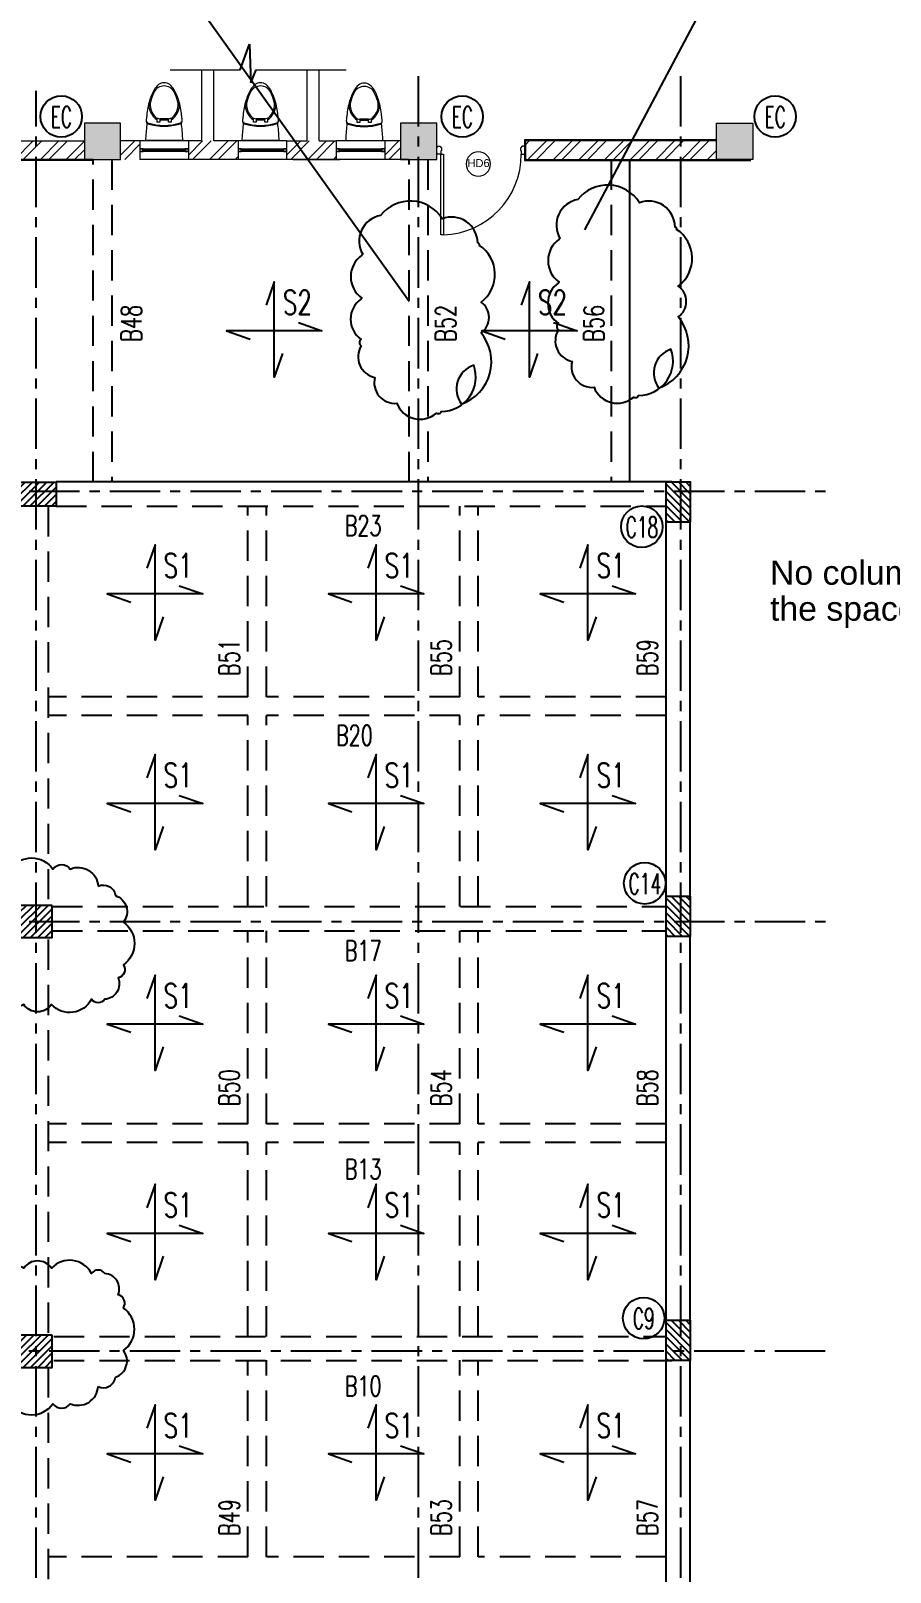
# Model space of a CAD drawing. Header units: millimetres. Extents: x 2659630 to 6742168, y -2425387 to -732288.
# Drawn here: x 4047153 to 4057811, y -1198858 to -1179743 of the extents above; entities that cross this region are included whole.
import ezdxf
from ezdxf.enums import TextEntityAlignment as Align

# ---------------------------------------------------------------- set-up
doc = ezdxf.new("R2010")
doc.units = ezdxf.units.MM
doc.linetypes.add('CENTER', pattern=[2, 1.25, -0.25, 0.25, -0.25])
doc.linetypes.add('HIDDEN2', pattern=[0.1875, 0.125, -0.0625])
for name, color, linetype, lineweight in [('A-ANNO-DIMS', 211, 'Continuous', 9), ('A-DOOR', 31, 'Continuous', 18), ('A-DOOR-FRAM', 31, 'Continuous', 18), ('A-DOOR-IDEN', 31, 'Continuous', 9), ('A-furniture', 37, 'Continuous', 0), ('A-GLAZ', 151, 'Continuous', 9), ('A-hatch', 253, 'Continuous', 0), ('A-PLASTER', 50, 'Continuous', 0), ('A-RCC', 2, 'Continuous', 0), ('A-WALL', 113, 'Continuous', 9), ('A-WALL-PATT', 111, 'Continuous', 0), ('licensing text', 7, 'Continuous', 5)]:
    doc.layers.add(name, color=color, linetype=linetype, lineweight=lineweight)
for name, color, linetype in [('REVISION CLOUD', 7, 'Continuous'), ('S-BEAM INNER', 4, 'HIDDEN2'), ('S-BEAM NO', 3, 'Continuous'), ('S-BEAM OUTER', 4, 'Continuous'), ('S-COLUMN', 1, 'Continuous'), ('S-COLUMN CIRCLE', 9, 'Continuous'), ('S-COLUMN HATCH', 8, 'Continuous'), ('S-COLUMN NO', 2, 'Continuous'), ('S-GRIDE LINE', 8, 'CENTER'), ('S-SLAB MARK', 3, 'Continuous'), ('S-SLAB NO', 3, 'Continuous')]:
    doc.layers.add(name, color=color, linetype=linetype)
doc.layers.get('A-ANNO-DIMS').off()
doc.styles.add('Arial', font='arial.ttf', dxfattribs={"height": 123})
doc.styles.add('Arial_1', font='arial.ttf', dxfattribs={"height": 98.353293})
doc.styles.add('ROMANS', font='r.shx', dxfattribs={"width": 0.7})
pattern_1 = [(45, (3861862.1, -1354974.54), (-159.09903, 159.09903), []), (45, (3861968.16, -1354974.54), (-159.09903, 159.09903), [])]

# ---------------------------------------------------------------- blocks, each defined once
blk = doc.blocks.new('hjhgkhjjkhk')
at = {"layer": 'A-furniture', "linetype": 'ByBlock'}
for p, q in [((-3239410, 38907, -500), (-3238943, 38907, -500)), ((-3239263, 38679, -500), (-3239230, 38679, -500)), ((-3239263, 38630, -500), (-3239263, 38679, -500)), ((-3239231, 38637, -500), (-3239122, 38637, -500)), ((-3239230, 38679, -500), (-3239230, 38637, -500)), ((-3239123, 38651, -500), (-3239230, 38651, -500)), ((-3239123, 38679, -500), (-3239090, 38679, -500)), ((-3239123, 38637, -500), (-3239123, 38679, -500)), ((-3239090, 38679, -500), (-3239090, 38630, -500))]:
    blk.add_line(p, q, dxfattribs=at)
for centre, radius, start, end in [((-3239382, 38882, -500), 25.6, 103.2172, 184.3205), ((-3234363, 39215, -500), 5055, 183.7972, 185.9339), ((-3238971, 38882, -500), 25.6, 355.6795, 76.7816), ((-3243990, 39215, -500), 5055, 354.0661, 356.2028), ((-3239285, 38652, -500), 114, 159.1995, 186.5683), ((-3234351, 39220, -500), 5080, 186.5683, 187.0896), ((-3239383, 38693, -500), 7.92, 185.9341, 288.7781), ((-3239379, 38706, -500), 7.92, 185.267, 288.2867), ((-3239176, 38085, -500), 635, 71.2219, 108.7781), ((-3239176, 38092, -500), 639, 71.7134, 108.2867), ((-3239125, 38450, -500), 244, 124.5259, 152.5265), ((-3239125, 38450, -500), 229, 133.9968, 159.4423), ((-3239231, 38561, -500), 76.2, 90, 133.9968), ((-3239122, 38561, -500), 76.2, 46.0032, 90), ((-3239228, 38450, -500), 244, 27.4735, 55.4741), ((-3239228, 38450, -500), 229, 20.5577, 46.0032), ((-3238974, 38706, -500), 7.92, 251.7135, 354.733), ((-3238970, 38693, -500), 7.92, 251.2221, 354.0659), ((-3239068, 38652, -500), 114, 353.4317, 20.8005), ((-3244002, 39220, -500), 5080, 352.9104, 353.4317), ((-3238431, 38682, -500), 965, 185.2831, 196.4207), ((-3239160, 38466, -500), 206, 151.8794, 195.9425), ((-3239160, 38466, -500), 191, 160.1349, 195.9191), ((-3239193, 38466, -500), 191, 344.0809, 19.8651), ((-3239193, 38466, -500), 206, 344.0575, 28.1207), ((-3239921, 38682, -500), 965, 343.5793, 354.7169), ((-3238749, 38591, -500), 635, 196.5593, 209.3999), ((-3238749, 38591, -500), 620, 196.5666, 207.1313), ((-3239114, 38385, -500), 216, 209.3045, 232.3768), ((-3239176, 38371, -500), 140, 207.1313, 332.8687), ((-3239239, 38385, -500), 216, 307.6232, 330.6955), ((-3239604, 38591, -500), 620, 332.8687, 343.4334), ((-3239604, 38591, -500), 635, 330.6001, 343.4407), ((-3239176, 38301, -500), 111, 231.6356, 270), ((-3239176, 38301, -500), 111, 270, 308.3644)]:
    blk.add_arc(centre, radius, start, end, dxfattribs=at)
blk = doc.blocks.new('*U2014')
at = {"layer": 'A-GLAZ'}
for p, q in [((600, 230), (0, 230)), ((0, 132), (40, 132)), ((39, 130), (0, 130)), ((0, 130), (0, 100)), ((0, 100), (39, 100)), ((40, 98), (0, 98)), ((600, 0), (0, 0)), ((37, 109), (37, 121)), ((37, 121), (46, 121)), ((46, 109), (37, 109)), ((46, 122), (39, 130)), ((39, 100), (46, 108)), ((40, 132), (48, 123)), ((40, 132), (560, 132)), ((40, 111), (40, 119)), ((40, 119), (560, 119)), ((48, 119), (40, 119)), ((40, 119), (40, 111)), ((560, 111), (40, 111)), ((40, 111), (48, 111)), ((48, 107), (40, 98)), ((560, 98), (40, 98)), ((46, 121), (46, 122)), ((46, 108), (46, 109)), ((48, 123), (48, 119)), ((48, 123), (552, 123)), ((48, 111), (48, 107)), ((48, 107), (552, 107)), ((552, 123), (560, 132)), ((552, 119), (552, 123)), ((560, 119), (552, 119)), ((552, 107), (552, 111)), ((552, 111), (560, 111)), ((560, 98), (552, 107)), ((561, 130), (554, 122)), ((554, 122), (554, 121)), ((554, 121), (563, 121)), ((563, 109), (554, 109)), ((554, 109), (554, 108)), ((554, 108), (561, 100)), ((560, 132), (600, 132)), ((560, 119), (560, 111)), ((560, 111), (560, 119)), ((600, 98), (560, 98)), ((600, 130), (561, 130)), ((561, 100), (600, 100)), ((563, 121), (563, 109)), ((600, 100), (600, 130))]:
    blk.add_line(p, q, dxfattribs=at)
blk = doc.blocks.new('A$C73F500AF')
at = {"layer": 'A-DOOR'}
blk.add_lwpolyline([(50, 1000), (85, 1000), (85, 0), (50, 0)], close=True, dxfattribs=at)
blk.add_arc((50, 1000), 1000, 272.0058, 0.0695, dxfattribs=at)
at = {"layer": 'A-DOOR-FRAM'}
for p, q in [((0, 1090), (12, 1090)), ((0, 1010), (0, 1090)), ((12, 1010), (0, 1010)), ((12, 1100), (40, 1100)), ((12, 1090), (12, 1100)), ((12, 1000), (12, 1010)), ((50, 1000), (12, 1000)), ((40, 1100), (60, 1075)), ((60, 1045), (50, 1045)), ((50, 1045), (50, 1000)), ((60, 1075), (60, 1045)), ((1060, 1101), (1040, 1076)), ((1040, 1076), (1040, 1046)), ((1040, 1046), (1050, 1046)), ((1050, 1046), (1050, 1001)), ((1050, 1001), (1088, 1001)), ((1088, 1101), (1060, 1101)), ((1088, 1091), (1088, 1101)), ((1100, 1091), (1088, 1091)), ((1088, 1001), (1088, 1011)), ((1088, 1011), (1100, 1011)), ((1100, 1011), (1100, 1091))]:
    blk.add_line(p, q, dxfattribs=at)
blk = doc.blocks.new('M_Door Tag_Mahindra_2_0mm - M_Door Tag_Mahindra 2-1437518-GROUND FLOOR PLAN-01')
at = {"layer": 'A-DOOR-IDEN'}
blk.add_circle((0, 0), 3, dxfattribs=at)

msp = doc.modelspace()

# ---------------------------------------------------------------- hatches: boundary and pattern name
at = {"layer": 'A-WALL-PATT'}
h = msp.add_hatch(dxfattribs=at)
h.set_pattern_fill('ANSI32', color=256, scale=600, angle=360, style=0)
h.set_pattern_definition(pattern_1)
h.paths.add_polyline_path([(4047816.798, -1181108.437), (4044346.798, -1181108.419), (4044346.797, -1181338.417), (4044347.768, -1181338.417), (4047816.797, -1181338.602)])
h = msp.add_hatch(dxfattribs=at)
h.set_pattern_fill('ANSI32', color=256, scale=600, angle=360, style=0)
h.set_pattern_definition([(45, (3873622.1, -1354974.6), (-159.09903, 159.09903), []), (45, (3873728.16, -1354974.6), (-159.09903, 159.09903), [])])
h.paths.add_polyline_path([(4048506.876, -1181338.547), (4048506.876, -1181108.47), (4048266.798, -1181108.475), (4048266.797, -1181338.554)])
h = msp.add_hatch(dxfattribs=at)
h.set_pattern_fill('ANSI32', color=256, scale=600, angle=360, style=0)
h.set_pattern_definition([(45, (3874462.18, -1354974.63), (-159.09903, 159.09903), []), (45, (3874568.24, -1354974.63), (-159.09903, 159.09903), [])])
h.paths.add_polyline_path([(4049724.376, -1181338.362), (4049724.376, -1181108.284), (4049106.878, -1181108.5), (4049106.877, -1181338.579)])
h = msp.add_hatch(dxfattribs=at)
h.set_pattern_fill('ANSI32', color=256, scale=600, angle=360, style=0)
h.set_pattern_definition([(45, (3875679.68, -1354974.64), (-159.09903, 159.09903), []), (45, (3875785.74, -1354974.64), (-159.09903, 159.09903), [])])
h.paths.add_polyline_path([(4050941.876, -1181338.374), (4050941.876, -1181108.297), (4050324.378, -1181108.513), (4050324.377, -1181338.592)])
h = msp.add_hatch(dxfattribs=at)
h.set_pattern_fill('ANSI32', color=256, scale=600, angle=360, style=0)
h.set_pattern_definition([(45, (3876897.18, -1354974.64), (-159.09903, 159.09903), []), (45, (3877003.24, -1354974.64), (-159.09903, 159.09903), [])])
h.paths.add_polyline_path([(4051736.797, -1181338.523), (4051736.798, -1181108.444), (4051541.88, -1181108.513), (4051541.878, -1181338.592)])
h = msp.add_hatch(dxfattribs=at)
h.set_pattern_fill('ANSI32', color=256, scale=600, angle=360, style=0)
h.set_pattern_definition(pattern_1)
h.paths.add_polyline_path([(4053286.549, -1181108.316), (4055656.797, -1181108.316), (4055656.797, -1181338.324), (4053286.549, -1181338.324)])
at = {"layer": 'S-COLUMN HATCH', "true_color": 0x939598}
h = msp.add_hatch(dxfattribs=at)
h.set_pattern_fill('ANSI31', color=252, scale=20, angle=180)
h.set_pattern_definition([(225, (396651.764, -310708.215), (44.9012806, -44.9012806), [])])
h.paths.add_polyline_path([(4046968.488, -1185338.357), (4047468.487, -1185338.357), (4047468.487, -1185638.359), (4046968.488, -1185638.359)])
h = msp.add_hatch(dxfattribs=at)
h.set_pattern_fill('ANSI31', color=252, scale=20, angle=270)
h.set_pattern_definition([(315, (3180401.73, -4836154.89), (44.9012806, 44.9012806), [])])
h.paths.add_polyline_path([(4055031.871, -1185838.163), (4055031.871, -1185338.164), (4055331.874, -1185338.164), (4055331.874, -1185838.163)])
h = msp.add_hatch(dxfattribs=at)
h.set_pattern_fill('ANSI31', color=252, scale=20, angle=180)
h.set_pattern_definition([(225, (390091.485, -326128.306), (44.9012806, -44.9012806), [])])
h.paths.add_polyline_path([(4047418.488, -1190588.166), (4047018.488, -1190588.166), (4047018.488, -1190988.166), (4047418.488, -1190988.166)])
h = msp.add_hatch(dxfattribs=at)
h.set_pattern_fill('ANSI31', color=252, scale=20, angle=270)
h.set_pattern_definition([(315, (3180401.736, -4841289.89), (44.9012806, 44.9012806), [])])
h.paths.add_polyline_path([(4055031.878, -1190973.166), (4055031.878, -1190473.168), (4055331.881, -1190473.168), (4055331.881, -1190973.166)])
h = msp.add_hatch(dxfattribs=at)
h.set_pattern_fill('ANSI31', color=252, scale=20, angle=270)
h.set_pattern_definition([(315, (3180401.74, -4846549.89), (44.9012806, 44.9012806), [])])
h.paths.add_polyline_path([(4055031.881, -1196233.166), (4055031.881, -1195733.167), (4055331.883, -1195733.167), (4055331.883, -1196233.166)])
h = msp.add_hatch(dxfattribs=at)
h.set_pattern_fill('ANSI31', color=252, scale=20, angle=180)
h.set_pattern_definition([(225, (390091.485, -331458.306), (44.9012806, -44.9012806), [])])
h.paths.add_polyline_path([(4047418.488, -1195918.166), (4047018.488, -1195918.166), (4047018.488, -1196318.166), (4047418.488, -1196318.166)])

# ---------------------------------------------------------------- linework, layer by layer
at = {"layer": 'A-hatch', "color": 252, "true_color": 0x939598}
for points in [[(4048266.797, -1181338.454), (4047816.874, -1180888.451), (4048266.797, -1180888.454)], [(4047816.874, -1181338.452), (4047816.874, -1180888.451), (4048266.797, -1181338.454)], [(4051736.8, -1181338.472), (4051736.797, -1181338.472), (4051736.8, -1180888.472)], [(4051736.871, -1181338.472), (4051736.8, -1180888.472), (4051736.871, -1180888.472)], [(4051736.8, -1181338.472), (4051736.8, -1180888.472), (4051736.871, -1181338.472)], [(4051736.874, -1181338.472), (4051736.871, -1180888.472), (4051736.874, -1180888.472)], [(4051736.871, -1181338.472), (4051736.871, -1180888.472), (4051736.874, -1181338.472)], [(4052186.797, -1181338.474), (4051736.874, -1180888.472), (4052186.797, -1180888.474)], [(4051736.874, -1181338.472), (4051736.874, -1180888.472), (4052186.797, -1181338.474)], [(4052186.797, -1181338.474), (4052186.797, -1180888.474), (4052186.8, -1180888.474)], [(4055656.799, -1181338.492), (4055656.797, -1181338.492), (4055656.799, -1180888.497)], [(4055656.871, -1181338.492), (4055656.799, -1180888.497), (4055656.871, -1180888.497)], [(4055656.799, -1181338.492), (4055656.799, -1180888.497), (4055656.871, -1181338.492)], [(4055656.874, -1181338.492), (4055656.871, -1180888.497), (4055656.874, -1180888.497)], [(4055656.871, -1181338.492), (4055656.871, -1180888.497), (4055656.874, -1181338.492)], [(4056106.797, -1181338.495), (4055656.874, -1180888.497), (4056106.797, -1180888.499)], [(4055656.874, -1181338.492), (4055656.874, -1180888.497), (4056106.797, -1181338.495)], [(4056106.797, -1181338.495), (4056106.797, -1180888.499), (4056106.799, -1180888.499)]]:
    msp.add_solid(points, dxfattribs=at)
at = {"layer": 'A-PLASTER'}
for p, q in [((4055656.8, -1181096.491), (4053274.549, -1181096.315)), ((4053274.549, -1181096.315), (4053274.549, -1181350.311)), ((4047914.728, -1181350.607), (4039455.507, -1181350.38)), ((4053274.549, -1181350.311), (4056083.354, -1181350.484))]:
    msp.add_line(p, q, dxfattribs=at)
at = {"layer": 'A-RCC'}
for p, q in [((4047816.8, -1180888.451), (4047816.797, -1181338.452)), ((4047816.8, -1180888.451), (4047816.797, -1181338.545)), ((4048266.8, -1180888.454), (4047816.8, -1180888.451)), ((4048266.8, -1180888.454), (4047816.8, -1180888.451)), ((4048266.797, -1181338.454), (4048266.8, -1180888.454)), ((4048266.797, -1181338.454), (4048266.8, -1180888.454)), ((4051736.8, -1180888.472), (4051736.797, -1181338.472)), ((4052186.8, -1180888.474), (4051736.8, -1180888.472)), ((4052186.797, -1181338.474), (4052186.8, -1180888.474)), ((4055656.797, -1181338.492), (4055656.799, -1180888.497)), ((4055656.799, -1180888.497), (4056106.799, -1180888.499)), ((4056106.799, -1180888.499), (4056106.797, -1181338.495)), ((4047816.797, -1181338.452), (4048266.797, -1181338.454)), ((4047816.797, -1181338.452), (4048266.797, -1181338.454)), ((4051736.797, -1181338.472), (4052186.797, -1181338.474)), ((4056106.797, -1181338.495), (4055656.797, -1181338.492))]:
    msp.add_line(p, q, dxfattribs=at)
at = {"layer": 'A-WALL'}
for p, q in [((4048881.706, -1180227.503), (4049749.118, -1180227.508)), ((4049273.558, -1181108.46), (4049273.553, -1180227.505)), ((4049423.558, -1181108.461), (4049423.553, -1180227.506)), ((4049948.662, -1180227.509), (4051063.229, -1180227.514)), ((4050580.174, -1181108.474), (4050580.169, -1180227.512)), ((4050730.174, -1181108.474), (4050730.169, -1180227.513)), ((4044346.798, -1181108.419), (4047816.798, -1181108.437)), ((4048506.876, -1181108.482), (4048266.798, -1181108.455)), ((4048506.876, -1181108.481), (4048506.876, -1181338.469)), ((4049273.558, -1181108.46), (4049106.876, -1181108.459)), ((4049106.876, -1181108.478), (4049106.876, -1181338.466)), ((4049724.376, -1181108.475), (4049423.558, -1181108.461)), ((4049724.376, -1181108.475), (4049724.376, -1181338.463)), ((4050324.376, -1181108.475), (4050580.179, -1181108.474)), ((4050324.376, -1181108.475), (4050324.376, -1181338.466)), ((4050730.179, -1181108.474), (4050941.876, -1181108.476)), ((4050941.877, -1181108.482), (4050941.877, -1181338.469)), ((4051736.798, -1181108.473), (4051541.876, -1181108.472)), ((4051541.877, -1181108.481), (4051541.877, -1181338.472)), ((4055656.798, -1181108.491), (4053286.549, -1181108.316)), ((4053286.549, -1181108.316), (4053286.549, -1181338.312)), ((4047926.775, -1181338.608), (4040426.797, -1181338.406)), ((4049724.377, -1181338.463), (4049106.877, -1181338.459)), ((4050941.877, -1181338.469), (4050324.376, -1181338.466)), ((4051846.792, -1181338.467), (4051541.877, -1181338.469)), ((4051846.792, -1181338.473), (4052076.64, -1181338.473)), ((4053286.549, -1181338.312), (4055656.797, -1181338.324)), ((4054576.792, -1181338.484), (4054576.792, -1181338.484))]:
    msp.add_line(p, q, dxfattribs=at)
at = {"layer": 'A-WALL', "color": 1}
for p, q in [((4049806.792, -1181338.463), (4049356.797, -1181338.461)), ((4050406.792, -1181338.466), (4050986.797, -1181338.469))]:
    msp.add_line(p, q, dxfattribs=at)
at = {"layer": 'A-WALL'}
msp.add_arc((4054576.792, -1181338.484), 20, 269.9923263, 269.9997035, dxfattribs=at)
at = {"layer": 'REVISION CLOUD', "ltscale": 2500}
for points in [[(4054024.609, -1182211.598), (4056101.346, -1178293.836)], [(4051846.722, -1183098.357), (4048680.945, -1178669.79)]]:
    msp.add_lwpolyline(points, dxfattribs=at)
for points in [[(4053937.215, -1181834.718, 0.52056705), (4053716.168, -1182316.674, 0.52056705), (4053716.168, -1182316.674, 0.52056705), (4053706.118, -1182326.715, 0.52056705), (4053706.118, -1182858.874, 0.52056705), (4053706.118, -1182858.874, 0.52056705), (4053696.069, -1182868.916, 0.52056705), (4053696.069, -1183370.952, 0.52056705), (4053696.069, -1183370.952, 0.52056705), (4053696.069, -1183451.28, 0.52056705), (4053866.881, -1183842.869, 0.52056705), (4054138.174, -1184164.173, 0.52056705), (4054630.509, -1184284.662, 0.52056705), (4054630.509, -1184284.662, 0.52056705), (4054690.799, -1184264.581, 0.52056705), (4055092.707, -1183692.258, 0.52056705), (4055092.707, -1183692.258, 0.52056705), (4054941.994, -1184174.214, 0.52056705), (4054941.994, -1184174.214, 0.52056705), (4055183.14, -1183290.627, 0.52056705), (4055183.14, -1183290.627, 0.52056705), (4055183.14, -1182909.08, 0.52056705), (4055163.041, -1182206.226, 0.52056705), (4055163.041, -1182206.226, 0.52056705), (4055142.948, -1182176.104, 0.52056705), (4054700.844, -1181874.882, 0.52056705), (4054700.844, -1181874.882, 0.52056705), (4053937.215, -1181834.718)], [(4051490.855, -1182032.934, 0.52056705), (4051269.807, -1182514.89, 0.52056705), (4051269.807, -1182514.89, 0.52056705), (4051259.758, -1182524.931, 0.52056705), (4051259.758, -1183057.09, 0.52056705), (4051259.758, -1183057.09, 0.52056705), (4051249.709, -1183067.132, 0.52056705), (4051249.709, -1183569.168, 0.52056705), (4051249.709, -1183569.168, 0.52056705), (4051249.709, -1183649.496, 0.52056705), (4051420.52, -1184041.085, 0.52056705), (4051691.814, -1184362.388, 0.52056705), (4052184.149, -1184482.877, 0.52056705), (4052184.149, -1184482.877, 0.52056705), (4052244.439, -1184462.797, 0.52056705), (4052646.347, -1183890.474, 0.52056705), (4052646.347, -1183890.474, 0.52056705), (4052495.634, -1184372.43, 0.52056705), (4052495.634, -1184372.43, 0.52056705), (4052736.78, -1183488.843, 0.52056705), (4052736.78, -1183488.843, 0.52056705), (4052736.78, -1183107.296, 0.52056705), (4052716.681, -1182404.442, 0.52056705), (4052716.681, -1182404.442, 0.52056705), (4052696.588, -1182374.32, 0.52056705), (4052254.483, -1182073.097, 0.52056705), (4052254.483, -1182073.097, 0.52056705), (4051490.855, -1182032.934)], [(4047987.882, -1190351.865, -0.52056705), (4048202.281, -1190467.229, -0.52056705), (4048301.228, -1190796.837, -0.52056705), (4048301.228, -1191324.214, -0.52056705), (4048301.228, -1191324.214, -0.52056705), (4048235.257, -1191489.018, -0.52056705), (4048070.337, -1191752.703, -0.52056705), (4047905.417, -1191752.703, -0.52056705), (4047410.659, -1191818.626, -0.52056705), (4047064.326, -1191818.626, -0.52056705), (4046734.487, -1191670.301, -0.52056705), (4046487.113, -1191472.535, -0.52056705), (4046404.648, -1191011.085, -0.52056705), (4046421.141, -1190483.712, -0.52056705), (4046421.141, -1190483.712, -0.52056705), (4046421.141, -1190483.712, -0.52056705), (4046816.952, -1190154.099, -0.52056705), (4046816.952, -1190154.099, -0.52056705), (4046899.407, -1190137.621, -0.52056705), (4047427.152, -1190137.621, -0.52056705), (4047427.152, -1190137.621, -0.52056705), (4047641.55, -1190137.621, -0.52056705), (4047987.882, -1190351.865)], [(4047987.882, -1196554.465, 0.52056705), (4048202.281, -1196439.102, 0.52056705), (4048301.228, -1196109.494, 0.52056705), (4048301.228, -1195582.116, 0.52056705), (4048301.228, -1195582.116, 0.52056705), (4048235.257, -1195417.312, 0.52056705), (4048070.337, -1195153.627, 0.52056705), (4047905.417, -1195153.627, 0.52056705), (4047410.659, -1195087.704, 0.52056705), (4047064.326, -1195087.704, 0.52056705), (4046734.487, -1195236.029, 0.52056705), (4046487.113, -1195433.795, 0.52056705), (4046404.648, -1195895.245, 0.52056705), (4046421.141, -1196422.619, 0.52056705), (4046421.141, -1196422.619, 0.52056705), (4046421.141, -1196422.619, 0.52056705), (4046816.952, -1196752.231, 0.52056705), (4046816.952, -1196752.231, 0.52056705), (4046899.407, -1196768.71, 0.52056705), (4047427.152, -1196768.71, 0.52056705), (4047427.152, -1196768.71, 0.52056705), (4047641.55, -1196768.71, 0.52056705), (4047987.882, -1196554.465)]]:
    msp.add_lwpolyline(points, format="xyb", dxfattribs=at)
at = {"layer": 'S-BEAM INNER', "ltscale": 3000}
for p, q in [((4047926.775, -1185338.399), (4047926.728, -1181338.452)), ((4048156.866, -1181338.453), (4048156.914, -1185338.399)), ((4051846.632, -1185338.164), (4051846.792, -1181338.475)), ((4052076.64, -1181338.474), (4052076.771, -1185338.419)), ((4054351.874, -1181338.454, 0), (4054351.874, -1185338.189, 0)), ((4047368.488, -1185638.359), (4047368.488, -1190563.166)), ((4047468.487, -1185638.164), (4055031.871, -1185638.164)), ((4049845.752, -1188003.311), (4049845.752, -1185638.164)), ((4050075.752, -1188003.311), (4050075.752, -1185638.164)), ((4052472.956, -1188003.311), (4052472.956, -1185638.164)), ((4052702.956, -1188003.311), (4052702.956, -1185638.164)), ((4049845.752, -1188003.311), (4047368.488, -1188003.311)), ((4052472.956, -1188003.311), (4050075.752, -1188003.311)), ((4055031.874, -1188003.311), (4052702.956, -1188003.311)), ((4049845.752, -1188233.311), (4047368.488, -1188233.311)), ((4049845.752, -1190603.169), (4049845.752, -1188233.311)), ((4050075.752, -1190603.169), (4050075.752, -1188233.311)), ((4052472.956, -1188233.311), (4050075.752, -1188233.311)), ((4052472.956, -1190603.169), (4052472.956, -1188233.311)), ((4055031.874, -1188233.311), (4052702.956, -1188233.311)), ((4052702.956, -1190603.169), (4052702.956, -1188233.311)), ((4047418.488, -1190603.169), (4055031.878, -1190603.169)), ((4047368.488, -1191013.166), (4047368.488, -1195918.166)), ((4047418.488, -1190903.168), (4055031.878, -1190903.168)), ((4049845.752, -1193298.315), (4049845.752, -1190903.168)), ((4050075.752, -1193298.315), (4050075.752, -1190903.168)), ((4052472.956, -1193298.315), (4052472.956, -1190903.168)), ((4052702.956, -1193298.315), (4052702.956, -1190903.168)), ((4049845.752, -1193298.315), (4047368.488, -1193298.315)), ((4052472.956, -1193298.315), (4050075.752, -1193298.315)), ((4055031.874, -1193298.315), (4052702.956, -1193298.315)), ((4049845.752, -1193528.315), (4047368.488, -1193528.315)), ((4049845.752, -1195933.166), (4049845.752, -1193528.315)), ((4050075.752, -1195933.166), (4050075.752, -1193528.315)), ((4052472.956, -1193528.315), (4050075.752, -1193528.315)), ((4052472.956, -1195933.166), (4052472.956, -1193528.315)), ((4052702.956, -1195933.166), (4052702.956, -1193528.315)), ((4055031.874, -1193528.315), (4052702.956, -1193528.315)), ((4047440.332, -1195933.166), (4055031.881, -1195933.166)), ((4047368.488, -1196318.166), (4047368.488, -1201268.164)), ((4047440.332, -1196233.166), (4055101.874, -1196233.166)), ((4049845.752, -1198668.312), (4049845.752, -1196228.311)), ((4050075.752, -1198668.312), (4050075.752, -1196228.311)), ((4052472.956, -1198668.312), (4052472.956, -1196228.311)), ((4052702.956, -1198668.312), (4052702.956, -1196228.311)), ((4049845.752, -1198668.312), (4047368.488, -1198668.312)), ((4052472.956, -1198668.312), (4050075.752, -1198668.312)), ((4055031.874, -1198668.312), (4052702.956, -1198668.312))]:
    msp.add_line(p, q, dxfattribs=at)
at = {"layer": 'S-BEAM OUTER', "ltscale": 2500}
for p, q in [((4054581.874, -1185338.34, 0), (4054581.895, -1181338.318)), ((4055101.874, -1185338.165), (4047468.487, -1185338.165)), ((4055031.874, -1190473.168), (4055031.874, -1185788.164)), ((4055331.874, -1190523.167), (4055331.874, -1185788.164)), ((4055031.881, -1195733.167), (4055031.881, -1190973.166)), ((4055331.881, -1195783.168), (4055331.881, -1190973.166)), ((4055031.871, -1201068.168), (4055031.871, -1196233.166)), ((4055331.871, -1201118.166), (4055331.871, -1196233.166))]:
    msp.add_line(p, q, dxfattribs=at)
at = {"layer": 'S-COLUMN', "color": 1}
for points in [[(4046968.488, -1185338.357), (4047468.487, -1185338.357), (4047468.487, -1185638.359), (4046968.488, -1185638.359)], [(4055031.871, -1185838.163), (4055031.871, -1185338.164), (4055331.874, -1185338.164), (4055331.874, -1185838.163)], [(4047418.488, -1190588.166), (4047018.488, -1190588.166), (4047018.488, -1190988.166), (4047418.488, -1190988.166)], [(4055031.878, -1190973.166), (4055031.878, -1190473.168), (4055331.881, -1190473.168), (4055331.881, -1190973.166)], [(4055031.881, -1196233.166), (4055031.881, -1195733.167), (4055331.883, -1195733.167), (4055331.883, -1196233.166)], [(4047418.488, -1195918.166), (4047018.488, -1195918.166), (4047018.488, -1196318.166), (4047418.488, -1196318.166)]]:
    msp.add_lwpolyline(points, close=True, dxfattribs=at)
at = {"layer": 'S-COLUMN CIRCLE'}
for centre in [(4047530.31, -1180806.093), (4047530.31, -1180806.093), (4052503.392, -1180806.093), (4052503.392, -1180806.093), (4056384.736, -1180806.093), (4056384.736, -1180806.093), (4054730.512, -1185892.576), (4054767.089, -1190314.594), (4054753.818, -1195707.186)]:
    msp.add_circle(centre, 257.143, dxfattribs=at)
at = {"layer": 'S-COLUMN NO', "ltscale": 2500}
for p, q in [((4049749.118, -1180227.508), (4049863.875, -1179908.99)), ((4049863.875, -1179908.99), (4049881.472, -1180389.524)), ((4049881.472, -1180389.524), (4049948.662, -1180227.509))]:
    msp.add_line(p, q, dxfattribs=at)
at = {"layer": 'S-GRIDE LINE', "ltscale": 500}
for p, q in [((4051961.879, -1202928.891), (4051961.879, -1180299.712)), ((4055216.879, -1202928.891), (4055216.879, -1180299.712)), ((4047218.488, -1202928.891), (4047218.488, -1180488.87)), ((4025132.253, -1185453.164), (4057007.483, -1185453.164)), ((4025132.253, -1190788.166), (4057007.483, -1190788.166)), ((4057004.805, -1196118.166), (4025132.253, -1196118.166))]:
    msp.add_line(p, q, dxfattribs=at)
at = {"layer": 'S-SLAB MARK'}
for points in [[(4050274.148, -1183746.724), (4050172.792, -1184037.426), (4050172.792, -1182854.569), (4050071.436, -1183145.271)], [(4053437.84, -1183746.724), (4053336.484, -1184037.426), (4053336.484, -1182854.569), (4053235.128, -1183145.271)], [(4050473.519, -1183362.289), (4050764.221, -1183463.645), (4049581.364, -1183463.645), (4049872.066, -1183565.001)], [(4053637.211, -1183362.289), (4053927.913, -1183463.645), (4052745.056, -1183463.645), (4053035.758, -1183565.001)], [(4048794.595, -1187009.789), (4048693.24, -1187300.491), (4048693.24, -1186117.634), (4048591.884, -1186408.336)], [(4051536.861, -1187009.789), (4051435.505, -1187300.491), (4051435.505, -1186117.634), (4051334.149, -1186408.336)], [(4054164.066, -1187009.789), (4054062.71, -1187300.491), (4054062.71, -1186117.634), (4053961.354, -1186408.336)], [(4048993.966, -1186625.354), (4049284.668, -1186726.71), (4048101.811, -1186726.71), (4048392.513, -1186828.066)], [(4051736.232, -1186625.354), (4052026.934, -1186726.71), (4050844.077, -1186726.71), (4051134.779, -1186828.066)], [(4054363.436, -1186625.354), (4054654.138, -1186726.71), (4053471.281, -1186726.71), (4053761.983, -1186828.066)], [(4048794.595, -1189609.647), (4048693.24, -1189900.349), (4048693.24, -1188717.492), (4048591.884, -1189008.194)], [(4051536.861, -1189609.647), (4051435.505, -1189900.349), (4051435.505, -1188717.492), (4051334.149, -1189008.194)], [(4054164.066, -1189609.647), (4054062.71, -1189900.349), (4054062.71, -1188717.492), (4053961.354, -1189008.194)], [(4048993.966, -1189225.212), (4049284.668, -1189326.568), (4048101.811, -1189326.568), (4048392.513, -1189427.924)], [(4051736.232, -1189225.212), (4052026.934, -1189326.568), (4050844.077, -1189326.568), (4051134.779, -1189427.924)], [(4054363.436, -1189225.212), (4054654.138, -1189326.568), (4053471.281, -1189326.568), (4053761.983, -1189427.924)], [(4048794.595, -1192344.645), (4048693.24, -1192635.347), (4048693.24, -1191452.49), (4048591.884, -1191743.192)], [(4051536.861, -1192344.645), (4051435.505, -1192635.347), (4051435.505, -1191452.49), (4051334.149, -1191743.192)], [(4054164.066, -1192344.645), (4054062.71, -1192635.347), (4054062.71, -1191452.49), (4053961.354, -1191743.192)], [(4048993.966, -1191960.21), (4049284.668, -1192061.566), (4048101.811, -1192061.566), (4048392.513, -1192162.922)], [(4051736.232, -1191960.21), (4052026.934, -1192061.566), (4050844.077, -1192061.566), (4051134.779, -1192162.922)], [(4054363.436, -1191960.21), (4054654.138, -1192061.566), (4053471.281, -1192061.566), (4053761.983, -1192162.922)], [(4048794.595, -1194939.644), (4048693.24, -1195230.346), (4048693.24, -1194047.489), (4048591.884, -1194338.191)], [(4051536.861, -1194939.644), (4051435.505, -1195230.346), (4051435.505, -1194047.489), (4051334.149, -1194338.191)], [(4054164.066, -1194939.644), (4054062.71, -1195230.346), (4054062.71, -1194047.489), (4053961.354, -1194338.191)], [(4048993.966, -1194555.209), (4049284.668, -1194656.565), (4048101.811, -1194656.565), (4048392.513, -1194757.921)], [(4051736.232, -1194555.209), (4052026.934, -1194656.565), (4050844.077, -1194656.565), (4051134.779, -1194757.921)], [(4054363.436, -1194555.209), (4054654.138, -1194656.565), (4053471.281, -1194656.565), (4053761.983, -1194757.921)], [(4048794.595, -1197674.643), (4048693.24, -1197965.345), (4048693.24, -1196782.488), (4048591.884, -1197073.19)], [(4051536.861, -1197674.643), (4051435.505, -1197965.345), (4051435.505, -1196782.488), (4051334.149, -1197073.19)], [(4054164.066, -1197674.643), (4054062.71, -1197965.345), (4054062.71, -1196782.488), (4053961.354, -1197073.19)], [(4048993.966, -1197290.208), (4049284.668, -1197391.564), (4048101.811, -1197391.564), (4048392.513, -1197492.92)], [(4051736.232, -1197290.208), (4052026.934, -1197391.564), (4050844.077, -1197391.564), (4051134.779, -1197492.92)], [(4054363.436, -1197290.208), (4054654.138, -1197391.564), (4053471.281, -1197391.564), (4053761.983, -1197492.92)]]:
    msp.add_lwpolyline(points, dxfattribs=at)

# ---------------------------------------------------------------- block references
at = {"layer": 'A-ANNO-DIMS'}
msp.add_blockref('A$C73F500AF', (4052186.581, -1182274.651), dxfattribs=at)
at = {"layer": 'A-DOOR-IDEN', "xscale": -49.99999999999997, "yscale": 49.99999999999998, "zscale": 49.99999999999998, "rotation": 328.2684126260899}
msp.add_blockref('M_Door Tag_Mahindra_2_0mm - M_Door Tag_Mahindra 2-1437518-GROUND FLOOR PLAN-01', (4052703.072, -1181394.588), dxfattribs=at)
at = {"layer": 'A-WALL'}
for name, p, rotation in [('hjhgkhjjkhk', (809630.25, -1142213.238), 180.0002988291292), ('hjhgkhjjkhk', (810825.171, -1142213.232), 180.0002988291292), ('hjhgkhjjkhk', (812111.788, -1142218.258), 180.0002988291292), ('*U2014', (4048506.877, -1181338.482), 0.0002867855298004242), ('*U2014', (4050941.877, -1181338.469), 0.0002867855298004242)]:
    msp.add_blockref(name, p, dxfattribs=dict(at, rotation=rotation))
at = {"layer": 'A-WALL', "color": 1, "rotation": 0.0002867855298004242}
msp.add_blockref('*U2014', (4049724.377, -1181338.475), dxfattribs=at)

# ---------------------------------------------------------------- texts
at = {"layer": 'A-DOOR-IDEN', "insert": (4052706.073, -1181334.337), "char_height": 98.3533, "width": 208.8, "attachment_point": 2, "rotation": 0.1314106, "line_spacing_factor": 0.938532, "style": 'Arial_1'}
msp.add_mtext('HD6', dxfattribs=at)
at = {"layer": 'licensing text', "style": 'Arial'}
for s, p in [('No column please', (4056320.812, -1186612.094)), ('the space is column free', (4056320.812, -1187058.274))]:
    msp.add_text(s, height=300, rotation=359.999975, dxfattribs=at).set_placement(p)
at = {"layer": 'S-BEAM NO', "style": 'ROMANS', "width": 0.7}
for s, p in [('B48', (4048398.956, -1183370.626, 0)), ('B52', (4052299.11, -1183370.626, 0)), ('B56', (4054135.426, -1183370.626, 0)), ('B51', (4049614.719, -1187514.79, 0)), ('B55', (4052241.924, -1187514.79, 0)), ('B59', (4054800.839, -1187514.79, 0)), ('B50', (4049614.714, -1192849.646, 0)), ('B54', (4052241.919, -1192849.646, 0)), ('B58', (4054800.834, -1192849.646, 0)), ('B49', (4049614.719, -1198179.644, 0)), ('B53', (4052241.924, -1198179.644, 0)), ('B57', (4054800.839, -1198179.644, 0))]:
    msp.add_text(s, height=250, rotation=90, dxfattribs=at).set_placement(p, align=Align.MIDDLE_CENTER)
for s, p in [('B23', (4051274.179, -1185878.959, 0)), ('B20', (4051165.776, -1188480.415, 0)), ('B17', (4051274.179, -1191150.273, 0)), ('B13', (4051274.179, -1193858.94, 0)), ('B10', (4051274.179, -1196550.385, 0))]:
    msp.add_text(s, height=250, dxfattribs=at).set_placement(p, align=Align.MIDDLE_CENTER)
at = {"layer": 'S-COLUMN NO', "style": 'ROMANS', "width": 0.6}
for s, p in [('EC', (4047531.679, -1180811.624, 0)), ('EC', (4047531.679, -1180811.624, 0)), ('EC', (4052504.76, -1180811.624, 0)), ('EC', (4052504.76, -1180811.624, 0)), ('EC', (4056386.105, -1180811.624, 0)), ('EC', (4056386.105, -1180811.624, 0)), ('C18', (4054731.88, -1185898.106, 0)), ('C14', (4054768.458, -1190320.124, 0)), ('C9', (4054755.187, -1195712.716, 0))]:
    msp.add_text(s, height=257.1429, dxfattribs=at).set_placement(p, align=Align.MIDDLE_CENTER)
at = {"layer": 'S-SLAB NO', "style": 'ROMANS', "width": 0.7}
for s, p in [('S2', (4050278.966, -1183260.662)), ('S2', (4053442.658, -1183260.662)), ('S1', (4048799.413, -1186523.727)), ('S1', (4051541.679, -1186523.727)), ('S1', (4054168.884, -1186523.727)), ('S1', (4048799.413, -1189123.585)), ('S1', (4051541.679, -1189123.585)), ('S1', (4054168.884, -1189123.585)), ('S1', (4048799.413, -1191858.583)), ('S1', (4051541.679, -1191858.583)), ('S1', (4054168.884, -1191858.583)), ('S1', (4048799.413, -1194453.582)), ('S1', (4051541.679, -1194453.582)), ('S1', (4054168.884, -1194453.582)), ('S1', (4048799.413, -1197188.581)), ('S1', (4051541.679, -1197188.581)), ('S1', (4054168.884, -1197188.581))]:
    msp.add_text(s, height=300, dxfattribs=at).set_placement(p)

doc.saveas('drawing.dxf')
